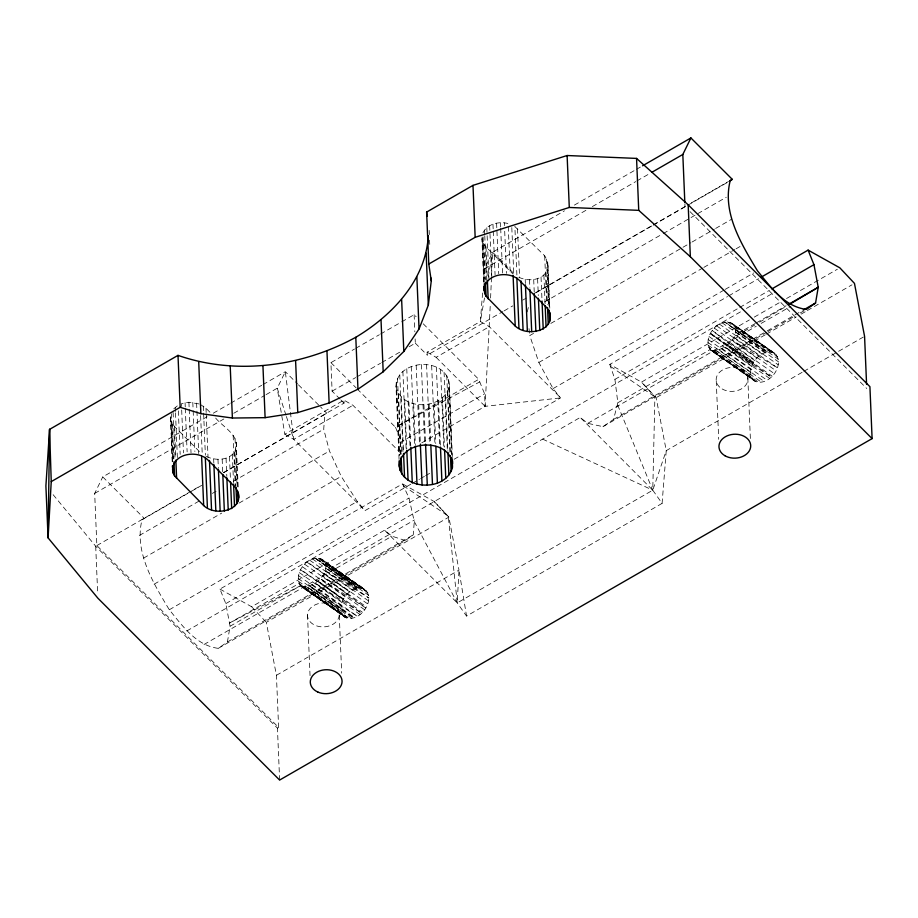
<?xml version="1.0" encoding="UTF-8"?>
<svg xmlns="http://www.w3.org/2000/svg" width="918" height="918" viewBox="0 0 918 918"><rect width="100%" height="100%" fill="white"/><g stroke="black" fill="none" stroke-linecap="round" stroke-linejoin="round"><path stroke-width="0.69" stroke-dasharray="4.59 3.44" d="M207.078 416.772L102.759 476.901L144.126 518.291L142.015 519.76C134.005 551.993 153.34 583.159 169.302 609.759C182.407 625.755 196.119 645.549 218.277 648.36L227.423 641.946L230.074 626.248L225.817 603.619L219.953 589.081L402.509 483.866L409.003 498.038L414.293 521.562L457.221 602.896L466.551 616.07L662.096 503.374L652.767 490.201L654.89 396.943L641.51 382.106L609.781 364.412L727.538 296.56M172.194 461.708L170.507 415.234L172.446 461.547M421.775 442.843L485.106 406.341L490.338 303.755M490.591 298.029L491.532 276.57M491.589 275.136L492.587 252.232L564.478 210.807M399.066 459.448L395.991 386.053C397.012 359.064 445.081 356.666 449.281 383.15L452.356 456.544M451.863 454.846L449.281 383.15M410.805 484.222L365.008 510.615L357.24 501.446L341.232 476.362L329.459 451.002L323.71 429.234L324.869 414.385L326.682 413.077L320.634 407.018M218.277 648.36L405.366 540.541L413.249 534.85L414.293 521.562M482.593 292.991L480.355 321.495L427.134 352.168L427.26 355.151L502.857 311.592M483.499 281.585L484.509 268.756L492.587 252.232L515.79 275.457M662.096 503.374L666.25 450.635L656.152 397.678L641.51 382.106L749.34 319.957M344.789 617.114C333.131 605.891 350.722 582.574 364.939 589.333C376.609 600.556 359.018 623.873 344.789 617.114L301.391 586.671C291.339 574.863 308.207 552.934 322.264 559.406L364.939 589.333M754.47 381.016C742.811 369.793 760.391 346.476 774.62 353.235C786.278 364.457 768.687 387.775 754.47 381.016L711.06 350.573C701.065 338.811 717.784 316.917 731.818 323.239L774.62 353.235L731.818 323.239M776.318 354.761L733.643 324.834C741.354 337.354 722.891 352.225 711.06 350.573M304.81 587.256L349.288 618.537L302.929 587.222L346.12 617.745L301.391 586.671C313.692 588.748 334.083 571.076 322.264 559.406M237.498 486.861L235.915 448.959C239.564 434.489 222.271 426.836 215.042 417.311M548.987 305.912L547.449 269.41L548.023 266.128L546.612 259.197L544.695 255.835L514.86 226.551L516.926 275.675M484.509 297.948L480.355 321.495L489.34 326.659L559.762 396.943M488.181 277.167L492.587 252.232M219.953 589.081L251.681 606.764L580.13 417.506L587.772 423.336L602.977 426.652L613.557 419.423L617.837 402.772L614.922 379.363L609.781 364.412M527.184 311.971L528.848 305.556M395.991 386.053C400.248 410.931 442.717 410.644 449.028 387.098M405.366 540.541L391.952 536.181L384.585 530.202L457.221 602.896L652.767 490.201L666.25 450.635L802.596 372.065M206.275 456.372C215.925 461.341 231.577 460.584 235.915 448.959M518.842 277.259C528.355 281.792 543.33 280.633 547.449 269.41M279.623 780.059L277.443 728.123L278.613 727.446L96.86 545.567L94.68 493.414L102.759 476.901M482.925 232.805C487.424 223.831 499.036 221.158 508.147 223.533L510.201 272.669M173.754 408.854L178.103 405.251M754.734 325.018L733.987 337.354L777.397 367.808L731.91 339.993L776.066 370.78M759.622 322.126L786.485 306.153M213.286 413.203L229.431 403.897M230.682 403.174L261.722 385.285M262.973 384.573L285.326 371.687L297.432 383.804M574.393 205.093L635.13 170.094M636.369 169.371L641.326 166.514M94.68 493.414L223.831 418.987M233.769 413.261L264.82 395.371M266.059 394.648L277.236 388.211L285.326 371.687L293.794 439.355L365.008 510.615M484.509 268.756L586.143 210.188M592.34 206.607L635.726 181.615M636.966 180.892L650.598 173.043M340.073 399.123L332.109 391.148L330.916 362.644L354.509 349.047M355.748 348.324L379.352 334.726M380.591 334.014L400.455 322.562M401.705 321.839L414.121 314.69L416.141 316.71M332.109 391.148L355.702 377.55M356.941 376.839L380.545 363.241M381.785 362.518L400.409 351.789M409.107 346.774L415.315 343.194L415.131 338.926M285.957 415.131L277.236 388.211L284.809 434.191L343.929 400.122L352.925 405.274L401.9 454.295M96.86 545.567L201.249 485.37M223.567 472.552L344.055 403.105L343.929 400.122M504.097 310.881L512.772 305.878M522.675 300.163L526.393 298.029M535.194 292.911L686.412 205.77M691.369 202.912L728.548 181.477M142.015 519.76L190.198 491.991M191.437 491.279L201.317 485.588M223.556 472.77L324.869 414.385M536.491 292.429L651.952 225.885M653.191 225.174L686.71 205.85M687.949 205.139L728.926 181.523M284.809 434.191L293.794 439.355L352.925 405.274M427.134 352.168L436.13 357.32L489.34 326.659M139.364 535.469L199.986 500.539M212.356 493.402L216.074 491.268M233.39 481.284L323.71 429.234M544.5 301.988L661.97 234.285M663.209 233.574L696.601 214.33M697.829 213.619L726.276 197.232M143.621 558.098L221.674 513.116M239.024 503.121L329.459 451.002M454.112 459.264L560.554 397.919L553.061 388.601L538.843 362.472L529.766 335.563L534.724 332.706M550.834 323.423L690.875 242.708M692.115 241.996L714.422 229.144M715.661 228.433L731.772 219.138M357.159 388.899L395.509 427.283L478.714 379.329L484.589 393.856L485.106 406.341L560.554 397.919M154.132 584.181L341.232 476.362M538.843 362.472L702.591 268.102M703.831 267.39L734.836 249.512M736.075 248.801L742.283 245.232M401.786 451.518L401.384 441.81L484.589 393.856M169.302 609.759L357.24 501.446M553.061 388.601L724.004 290.077M725.243 289.365L753.735 272.944M728.777 295.837L758.52 278.693M412.044 483.511L419.469 479.23M420.696 478.519L424.414 476.373M425.654 475.662L430.599 472.816M225.817 603.619L409.003 498.038M614.922 379.363L738.554 308.127M739.782 307.415L769.456 290.317M186.824 630.941L741.469 311.294M746.426 308.437L774.964 291.993M754.298 317.1L781.574 301.391M786.531 298.534L837.354 269.238M368.566 600.9L325.821 571.065L414.466 519.978M617.837 402.772L710.119 349.586L752.301 378.744L708.811 347.52L751.509 377.47M204.014 644.493L391.952 536.181M587.772 423.336L756.237 326.246M761.194 323.388L790.926 306.256M227.423 641.946L413.249 534.85M613.557 419.423L765.991 331.57M767.23 330.847L801.93 310.858M602.977 426.652L766.725 332.293M767.964 331.57L795.252 315.849M800.221 312.981L803.938 310.846M278.613 727.446L276.421 675.292L266.323 622.347L448.879 517.132L434.237 501.561L402.509 483.866M765.222 334.818L656.152 397.678L610.493 366.408M766.461 334.106L796.216 316.962M801.173 314.105L806.13 311.248M807.37 310.536L851.984 284.821M276.421 675.292L458.989 570.089L448.879 517.132L434.237 501.561M803.835 371.342L863.333 337.055M755.273 323.492L735.525 334.852L778.235 364.802M756.512 322.78L786.129 305.751M230.074 626.248L300.461 585.707L343.091 615.576M341.84 613.568L299.096 583.492L229.477 623.07L300.461 585.707M398.481 425.573L479.747 381.888M198.965 403.92L188.913 402.245L181.42 403.713L183.474 452.849M542.63 439.114L652.767 490.201L617.435 404.482M200.147 404.333L205.988 408.281L211.014 413.295M325.821 571.065L368.875 597.985L326.177 568.047M351.904 618.376L306.945 586.843L353.637 617.906L309.527 585.879L357.366 616.334L312.177 584.514M710.28 333.727L752.53 364.572L710.475 333.372L753.689 362.415L712.276 330.549L754.803 360.636M403.358 485.783L448.248 516.031L457.221 602.896L458.989 570.089L466.551 616.07M315 558.201L356.735 588.369L315.333 558.144L358.8 588.013L317.938 558.018L360.441 587.91M306.91 562.137L349.724 591.915L307.232 561.885M300.599 569.826L343.343 599.569L300.794 569.47M719.024 349.861L764.304 381.532M367.9 592.879L325.259 563.078L367.108 591.605L323.962 560.932M729.856 322.31L772.52 352.237M734.893 326.842L777.58 356.769M727.458 321.885L770.122 351.812M735.639 329.241L778.326 359.179M735.846 331.937L778.556 361.887M722.122 322.803L764.774 352.719M719.391 324.1L762.043 354.015M716.74 325.901L759.404 355.817M714.296 328.128L756.96 358.054M729.707 342.345L774.287 373.615M769.686 378.434L724.486 346.729L771.246 377.011L727.263 344.583L772.13 376.196M709.017 336.516L751.693 366.443M708.168 339.511L750.855 369.449M707.847 342.425L750.534 372.352M716.614 350.745L761.584 382.278M708.065 345.122L750.763 375.072M714.388 351.181L758.968 382.439M712.517 351.124L756.57 382.014M710.119 349.586L752.76 379.478M320.175 558.408L366.649 590.871M325.959 565.339L368.646 595.277M312.441 558.901L355.105 588.817M309.71 560.198L352.363 590.113M324.306 573.463L367.716 603.906M304.627 564.226L347.279 594.153M364.607 609.713L320.038 578.455L365.731 607.911L322.425 575.873L366.385 606.878M302.47 566.819L345.134 596.734M360.005 614.532L314.805 582.827L361.474 613.201L317.582 580.681L362.449 612.295M299.348 572.614L342.012 602.541M298.488 575.609L341.175 605.547M298.178 578.524L340.853 608.462M298.384 581.232L341.083 611.17M767.505 351.973L725.013 322.046L766.496 352.248L724.681 322.103M721.858 348.415L767.046 380.236M315.333 558.144L357.825 588.071M309.527 585.879L354.635 617.63M346.889 618.112L300.312 585.512L342.632 614.842L299.096 583.492M710.475 333.372L753.024 363.471M690.061 211.668L866.753 388.498M580.933 418.126L652.767 490.201M423.209 323.779L478.714 379.329M436.13 357.32L485.106 406.341M415.315 343.194L427.26 355.151M330.916 362.644L356.15 387.889M341.071 400.122L344.055 403.105M298.442 384.814L319.625 406.008M53.141 494.699L95.702 546.244L277.443 728.123M483.74 282.17L481.916 238.657L483.924 244.372L485.989 246.919L513.036 274.08M170.381 418.195L171.012 421.132L174.443 426.457L201.49 453.618M251.681 606.764L266.323 622.347M395.509 427.283L401.384 441.81M286.393 416.474L293.794 439.355M529.009 328.621L529.766 335.563M747.814 377.757L750.385 438.861M716.258 381.05L718.702 439.309M684.897 203.796L685.012 206.619M548.023 266.128L549.779 308.23M547.736 262.674L549.561 306.187M546.612 259.197L548.608 306.922M546.061 272.416L547.415 304.707M544.695 255.835L546.692 303.56M543.892 275.021L545.131 304.501M541.035 277.133L541.976 299.589M537.592 278.659L538.304 295.504M533.702 279.542L534.242 292.176M529.525 279.749L529.87 288.172M525.199 279.279L525.371 283.49M517.523 228.731L519.588 277.867M511.808 227.595L513.759 273.92M504.349 222.833L504.464 225.644M504.705 231.256L506.461 273.369M500.448 222.707L500.631 226.918M500.689 228.318L502.571 273.231M496.604 223.154L498.726 273.69M492.955 224.176L493.195 229.787M493.253 231.187L495.077 274.7M489.65 225.713L491.83 277.649M486.804 227.721L488.984 279.657M485.989 246.919L487.343 279.198M484.532 230.108L484.715 234.319M484.773 235.731L486.712 282.044M483.924 244.372L485.392 279.474M483.109 237.016L484.934 280.529M482.558 241.583L484.256 282.296M482.099 237.085L483.981 282.01M448.523 379.26L451.656 454.066M447.743 390.942L450.29 451.633M446.768 375.577L450.072 454.617M445.505 394.545L447.869 451.002M444.082 372.249L447.387 451.277M442.384 397.769L444.461 447.169M440.571 369.38L443.945 449.831M438.517 400.489L440.399 445.655M436.371 367.108L439.745 447.559M429.154 230.349L429.337 234.56M429.567 240.172L429.75 244.383M434.019 402.589L435.74 443.52M431.644 365.502L435.017 445.953M429.096 404.012L430.749 443.532M426.572 364.63L429.945 445.081M423.921 404.677L425.516 442.786M421.351 364.526L424.724 444.978M418.7 404.574L420.295 442.683M414.121 314.69L414.833 331.8M416.175 365.192L419.549 445.643M413.628 403.702L415.338 444.633M411.253 366.615L414.626 447.066M408.9 402.095L410.736 445.85M406.766 368.715L410.139 449.166M404.7 399.823L406.777 449.223M402.887 371.434L406.204 450.474M401.189 396.955L403.495 452M399.766 374.647L403.013 452.276M398.515 393.627L401.051 454.318M397.528 378.262L400.718 454.479M396.748 389.943L399.468 454.869M396.243 382.106L399.319 455.5M339.258 614.911A15.893 11.968 -2.4 0 1 315.115 625.296A15.893 11.968 -2.4 0 1 315.758 604.549A15.893 11.968 -2.4 0 1 339.258 614.911L341.691 673.169M307.496 614.922L310.066 676.027M236.19 442.224L238.301 489.179M235.065 438.747L237.073 486.471M234.515 451.966L235.926 485.656M233.149 435.373L235.272 485.909M232.346 454.571L233.528 482.65M229.489 456.671L230.429 479.139M226.058 458.197L226.815 476.442M222.167 459.08L222.695 471.714M217.979 459.298L218.335 467.721M213.653 458.816L213.825 463.028M205.988 408.281L206.16 412.492M206.217 413.892L208.042 457.405M203.326 406.089L203.555 411.712M203.612 413.111L205.38 455.225M200.617 415.567L202.27 454.869M196.601 403.082L198.724 453.618M192.803 402.371L193.101 409.394M193.159 410.794L194.868 451.507M188.913 402.245L189.142 407.856M189.2 409.267L191.024 452.781M185.069 402.704L185.241 406.915M185.298 408.315L187.123 451.828M178.344 410.874L180.169 454.387M175.269 407.259L175.441 411.471M175.499 412.87L177.438 459.195M174.443 426.457L175.74 457.336M173.112 412.457L175.177 461.593M172.389 423.921L173.858 459.011M171.448 413.754L173.33 458.667M171.012 421.132L172.722 461.834M95.702 546.244L97.698 593.969M722.156 388.957A15.893 11.968 -2.4 0 0 747.745 380.89A15.893 11.968 -2.4 0 0 726.218 368.37A15.893 11.968 -2.4 0 0 722.156 388.957"/><path stroke-width="1.38" d="M172.55 470.131C172.928 453.148 197.863 449.51 208.156 460.216L235.329 487.309C249.317 508.308 216.992 518.314 203.67 505.554L174.558 475.857L173.192 473.068L172.377 465.919M484.096 290.593C484.474 273.61 509.398 269.972 519.703 280.678L546.876 307.771C560.852 328.77 528.527 338.765 515.216 326.016L486.104 296.307L484.727 293.519L483.912 286.382M51.247 481.606L48.08 537.868L97.87 598.18L279.623 780.059L872.1 438.609L869.92 386.673L688.179 204.794L636.553 158.412L567.117 155.521L472.988 185.367L426.618 212.092L428.786 264.028L431.276 280.885L428.327 305.12L419.044 328.954L403.817 351.468L383.185 371.813L357.963 389.209L329.137 402.968L297.776 412.584L265.107 417.667L232.392 418.034L200.87 413.662L180.18 407.305L51.247 481.606L49.572 429.383L178 355.369C236.201 375.611 302.263 366.649 355.794 337.273C392.216 315.54 425.929 280.082 428.281 235.674M399.364 466.505C400.041 437.656 454.525 437.737 452.402 467.549C445.655 493.597 396.404 490.074 399.123 460.859M642.566 165.802L690.91 137.941L732.266 179.331L730.166 180.812C722.156 213.045 741.48 244.199 757.453 270.81C770.546 286.806 784.27 306.601 806.417 309.412L815.563 302.997L818.225 287.288L813.956 264.659L808.104 250.121L760.999 277.27M684.828 202.385L682.82 154.465L690.91 137.941M790.146 303.984L818.225 287.288L788.596 304.328M428.786 264.028L475.168 237.303L569.286 207.457L638.733 210.348L690.347 256.73L872.1 438.609M651.837 172.32L682.82 154.465M729.787 180.766L732.266 179.331M771.923 288.883L813.956 264.659M803.17 310.135L815.563 302.997M808.104 250.121L839.832 267.815L854.463 283.387L864.572 336.344L866.581 384.263M426.618 212.092L427.237 216.304M688.179 204.794L690.347 256.73M636.553 158.412L638.733 210.348M567.117 155.521L569.286 207.457M549.962 312.441L550.192 318.064M549.159 310.123L549.63 321.357M547.53 307.519L548.241 324.352M545.189 305.912L546.072 326.969M542.033 300.989L543.215 329.069M538.418 298.304L539.773 330.595M534.299 293.576L535.882 331.478M529.927 289.572L531.694 331.685M525.429 284.89L527.368 331.214M521.011 280.954L523.076 330.078M516.845 277.787L518.968 328.323M513.093 275.48L515.216 326.016M487.401 280.598L488.158 298.855M485.519 282.274L486.104 296.307M484.314 283.696L484.727 293.519M472.988 185.367L475.168 237.303M452.54 460.779L452.654 463.601M451.989 457.669L452.402 467.549M450.474 455.867L451.117 471.393M447.938 452.413L448.879 474.996M444.576 449.992L445.758 478.221M440.468 447.066L441.879 480.94M431.162 278.074L431.276 280.885M435.855 446.343L437.393 483.04M426.147 253.184L428.327 305.12M430.817 444.932L432.47 484.452M425.573 444.197L427.295 485.129M416.875 277.007L419.044 328.954M420.352 444.094L422.073 485.025M415.406 446.045L417.001 484.153M410.794 447.261L412.274 482.547M401.636 299.532L403.817 351.468M406.835 450.635L408.074 480.275M403.553 453.412L404.563 477.406M401.166 457.141L401.877 474.067M399.766 461.926L400.122 470.395M381.016 319.877L383.185 371.813M355.794 337.273L357.963 389.209M326.957 351.032L329.137 402.968M295.596 360.648L297.776 412.584M262.938 365.731L265.107 417.667M238.473 493.391L238.657 497.602M237.67 491.073L238.083 500.895M235.983 487.056L236.695 503.902M230.211 366.098L232.392 418.034M233.585 484.05L234.526 506.506M230.556 481.939L231.669 508.618M226.872 477.853L228.226 510.133M222.81 474.526L224.348 511.016M218.392 469.121L220.159 511.234M213.883 464.439L215.833 510.764M209.476 460.492L211.53 509.628M205.311 457.336L207.422 507.872M198.701 361.726L200.87 413.662M201.616 456.43L203.67 505.554M178 355.369L180.18 407.305M175.854 460.147L176.623 478.393M173.972 461.823L174.558 475.857M172.894 466.046L173.192 473.068M49.572 429.383L48.08 537.868L45.9 485.932L49.572 429.383M724.956 455.741A15.893 11.968 -2.4 0 0 750.545 447.674A15.893 11.968 -2.4 0 0 729.018 435.155A15.893 11.968 -2.4 0 0 724.956 455.741M317.915 692.08A15.893 11.968 -2.4 0 0 342.058 681.695A15.893 11.968 -2.4 0 0 318.557 671.333A15.893 11.968 -2.4 0 0 317.915 692.08"/></g></svg>
